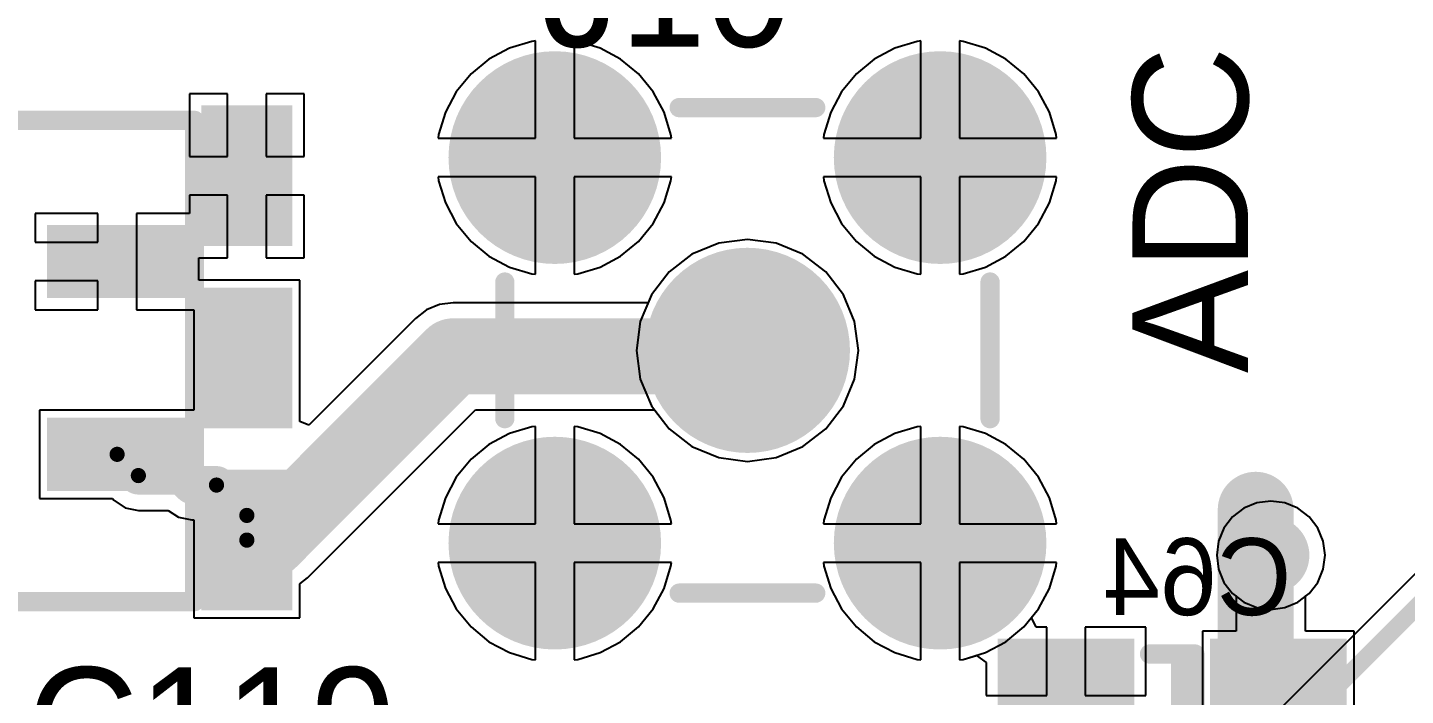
# Model space of a CAD drawing. Header units: millimetres. Extents: x 0 to 7.44, y -3.03 to 0.
# Drawn here: x 2.587 to 3.302, y -0.758 to -0.411 of the extents above; entities that cross this region are included whole.
import ezdxf

# ---------------------------------------------------------------- set-up
doc = ezdxf.new("R2010")
doc.units = ezdxf.units.MM
doc.header["$MEASUREMENT"] = 0
for name, color, linetype in [('BottomLayer', 5, 'Continuous'), ('BottomOverlay', 54, 'Continuous'), ('BottomPaste', 16, 'Continuous'), ('BottomSolder', 6, 'Continuous'), ('MidLayer1', 16, 'Continuous'), ('MidLayer2', 76, 'Continuous'), ('MultiLayer', 9, 'Continuous'), ('PadHoleLayer', 156, 'Continuous'), ('TopLayer', 1, 'Continuous'), ('TopOverlay', 2, 'Continuous'), ('TopPaste', 8, 'Continuous'), ('TopSolder', 216, 'Continuous'), ('ViaHoleLayer', 16, 'Continuous')]:
    doc.layers.add(name, color=color, linetype=linetype)

# ---------------------------------------------------------------- blocks, each defined once
blk = doc.blocks.new('31_5431_8')
at = {"layer": 'BottomLayer'}
for points, const_width in [([(-0.12559, 0.1, 1), (-0.07441, 0.1, 1)], 0.05118), ([(0.07441, 0.1, 1), (0.12559, 0.1, 1)], 0.05118), ([(-0.02461, 0, 1), (0.02461, 0, 1)], 0.04921), ([(-0.12559, -0.1, 1), (-0.07441, -0.1, 1)], 0.05118), ([(0.07441, -0.1, 1), (0.12559, -0.1, 1)], 0.05118)]:
    blk.add_lwpolyline(points, format="xyb", close=True, dxfattribs=dict(at, const_width=const_width))
at = {"layer": 'BottomSolder'}
for points, const_width in [([(-0.12759, 0.1, 1), (-0.07241, 0.1, 1)], 0.05518), ([(0.07241, 0.1, 1), (0.12759, 0.1, 1)], 0.05518), ([(-0.02661, 0, 1), (0.02661, 0, 1)], 0.05321), ([(-0.12759, -0.1, 1), (-0.07241, -0.1, 1)], 0.05518), ([(0.07241, -0.1, 1), (0.12759, -0.1, 1)], 0.05518)]:
    blk.add_lwpolyline(points, format="xyb", close=True, dxfattribs=dict(at, const_width=const_width))
at = {"layer": 'MidLayer1'}
for points, const_width in [([(-0.12559, 0.1, 1), (-0.07441, 0.1, 1)], 0.05118), ([(0.07441, 0.1, 1), (0.12559, 0.1, 1)], 0.05118), ([(-0.02461, 0, 1), (0.02461, 0, 1)], 0.04921), ([(-0.12559, -0.1, 1), (-0.07441, -0.1, 1)], 0.05118), ([(0.07441, -0.1, 1), (0.12559, -0.1, 1)], 0.05118)]:
    blk.add_lwpolyline(points, format="xyb", close=True, dxfattribs=dict(at, const_width=const_width))
at = {"layer": 'MidLayer2'}
for points, const_width in [([(-0.12559, 0.1, 1), (-0.07441, 0.1, 1)], 0.05118), ([(0.07441, 0.1, 1), (0.12559, 0.1, 1)], 0.05118), ([(-0.02461, 0, 1), (0.02461, 0, 1)], 0.04921), ([(-0.12559, -0.1, 1), (-0.07441, -0.1, 1)], 0.05118), ([(0.07441, -0.1, 1), (0.12559, -0.1, 1)], 0.05118)]:
    blk.add_lwpolyline(points, format="xyb", close=True, dxfattribs=dict(at, const_width=const_width))
at = {"layer": 'MultiLayer'}
for points, const_width in [([(-0.12559, 0.1, 1), (-0.07441, 0.1, 1)], 0.05118), ([(0.07441, 0.1, 1), (0.12559, 0.1, 1)], 0.05118), ([(-0.02461, 0, 1), (0.02461, 0, 1)], 0.04921), ([(-0.12559, -0.1, 1), (-0.07441, -0.1, 1)], 0.05118), ([(0.07441, -0.1, 1), (0.12559, -0.1, 1)], 0.05118)]:
    blk.add_lwpolyline(points, format="xyb", close=True, dxfattribs=dict(at, const_width=const_width))
at = {"layer": 'PadHoleLayer', "const_width": 0.03346}
for points in [[(-0.11673, 0.1, 1), (-0.08327, 0.1, 1)], [(0.08327, 0.1, 1), (0.11673, 0.1, 1)], [(-0.01673, 0, 1), (0.01673, 0, 1)], [(-0.11673, -0.1, 1), (-0.08327, -0.1, 1)], [(0.08327, -0.1, 1), (0.11673, -0.1, 1)]]:
    blk.add_lwpolyline(points, format="xyb", close=True, dxfattribs=at)
at = {"layer": 'TopLayer'}
for points, const_width in [([(-0.12559, 0.1, 1), (-0.07441, 0.1, 1)], 0.05118), ([(0.07441, 0.1, 1), (0.12559, 0.1, 1)], 0.05118), ([(-0.02461, 0, 1), (0.02461, 0, 1)], 0.04921), ([(-0.12559, -0.1, 1), (-0.07441, -0.1, 1)], 0.05118), ([(0.07441, -0.1, 1), (0.12559, -0.1, 1)], 0.05118)]:
    blk.add_lwpolyline(points, format="xyb", close=True, dxfattribs=dict(at, const_width=const_width))
at = {"layer": 'TopOverlay', "const_width": 0.01}
for points in [[(0.03544, 0.12593), (-0.03544, 0.12593)], [(-0.12593, -0.03544), (-0.12593, 0.03544)], [(0.12593, -0.03544), (0.12593, 0.03544)], [(0.03544, -0.12593), (-0.03544, -0.12593)]]:
    blk.add_lwpolyline(points, dxfattribs=at)
at = {"layer": 'TopOverlay', "const_width": 0.005}
for points in [[(-0.03794, 0.12593, 1), (-0.03294, 0.12593, 1)], [(0.03294, 0.12593, 1), (0.03794, 0.12593, 1)], [(-0.12843, 0.03544, 1), (-0.12343, 0.03544, 1)], [(0.12343, 0.03544, 1), (0.12843, 0.03544, 1)], [(-0.12843, -0.03544, 1), (-0.12343, -0.03544, 1)], [(0.12343, -0.03544, 1), (0.12843, -0.03544, 1)], [(-0.03794, -0.12593, 1), (-0.03294, -0.12593, 1)], [(0.03294, -0.12593, 1), (0.03794, -0.12593, 1)]]:
    blk.add_lwpolyline(points, format="xyb", close=True, dxfattribs=at)
at = {"layer": 'TopSolder'}
for points, const_width in [([(-0.12759, 0.1, 1), (-0.07241, 0.1, 1)], 0.05518), ([(0.07241, 0.1, 1), (0.12759, 0.1, 1)], 0.05518), ([(-0.02661, 0, 1), (0.02661, 0, 1)], 0.05321), ([(-0.12759, -0.1, 1), (-0.07241, -0.1, 1)], 0.05518), ([(0.07241, -0.1, 1), (0.12759, -0.1, 1)], 0.05518)]:
    blk.add_lwpolyline(points, format="xyb", close=True, dxfattribs=dict(at, const_width=const_width))
blk = doc.blocks.new('TRANSF_ACORE2_13')
at = {"layer": 'TopLayer'}
for points in [[(-0.14961, 0.06201), (-0.11024, 0.06201), (-0.14961, 0.12697), (-0.11024, 0.12697)], [(0.11024, 0.06201), (0.14961, 0.06201), (0.11024, 0.12697), (0.14961, 0.12697)], [(-0.09508, 0.03504), (-0.03012, 0.03504), (-0.09508, 0.06496), (-0.03012, 0.06496)], [(0.03012, 0.03504), (0.09508, 0.03504), (0.03012, 0.06496), (0.09508, 0.06496)], [(-0.14961, -0.03248), (-0.11024, -0.03248), (-0.14961, 0.03248), (-0.11024, 0.03248)], [(0.11024, -0.03248), (0.14961, -0.03248), (0.11024, 0.03248), (0.14961, 0.03248)], [(-0.09508, -0.01496), (-0.03012, -0.01496), (-0.09508, 0.01496), (-0.03012, 0.01496)], [(-0.09508, -0.06496), (-0.03012, -0.06496), (-0.09508, -0.03504), (-0.03012, -0.03504)], [(0.03012, -0.06496), (0.09508, -0.06496), (0.03012, -0.03504), (0.09508, -0.03504)], [(-0.14961, -0.12697), (-0.11024, -0.12697), (-0.14961, -0.06201), (-0.11024, -0.06201)], [(0.11024, -0.12697), (0.14961, -0.12697), (0.11024, -0.06201), (0.14961, -0.06201)]]:
    blk.add_solid(points, dxfattribs=at)
at = {"layer": 'TopOverlay', "const_width": 0.01}
for points in [[(-0.10275, -0.12639), (-0.10275, 0.12324)], [(-0.10275, 0.12324), (0.10275, 0.12324)], [(0.10275, -0.12639), (0.10275, 0.12324)], [(-0.10275, -0.12639), (0.10275, -0.12639)]]:
    blk.add_lwpolyline(points, dxfattribs=at)
at = {"layer": 'TopOverlay', "const_width": 0.005}
for points in [[(-0.10525, 0.12324, 1), (-0.10025, 0.12324, 1)], [(-0.10525, 0.12324, 1), (-0.10025, 0.12324, 1)], [(0.10025, 0.12324, 1), (0.10525, 0.12324, 1)], [(0.10025, 0.12324, 1), (0.10525, 0.12324, 1)], [(-0.10525, -0.12639, 1), (-0.10025, -0.12639, 1)], [(-0.10525, -0.12639, 1), (-0.10025, -0.12639, 1)], [(0.10025, -0.12639, 1), (0.10525, -0.12639, 1)], [(0.10025, -0.12639, 1), (0.10525, -0.12639, 1)]]:
    blk.add_lwpolyline(points, format="xyb", close=True, dxfattribs=at)
at = {"layer": 'TopPaste'}
for points in [[(-0.14961, 0.06201), (-0.11024, 0.06201), (-0.14961, 0.12697), (-0.11024, 0.12697)], [(0.11024, 0.06201), (0.14961, 0.06201), (0.11024, 0.12697), (0.14961, 0.12697)], [(-0.09508, 0.03504), (-0.03012, 0.03504), (-0.09508, 0.06496), (-0.03012, 0.06496)], [(0.03012, 0.03504), (0.09508, 0.03504), (0.03012, 0.06496), (0.09508, 0.06496)], [(-0.14961, -0.03248), (-0.11024, -0.03248), (-0.14961, 0.03248), (-0.11024, 0.03248)], [(0.11024, -0.03248), (0.14961, -0.03248), (0.11024, 0.03248), (0.14961, 0.03248)], [(-0.09508, -0.01496), (-0.03012, -0.01496), (-0.09508, 0.01496), (-0.03012, 0.01496)], [(-0.09508, -0.06496), (-0.03012, -0.06496), (-0.09508, -0.03504), (-0.03012, -0.03504)], [(0.03012, -0.06496), (0.09508, -0.06496), (0.03012, -0.03504), (0.09508, -0.03504)], [(-0.14961, -0.12697), (-0.11024, -0.12697), (-0.14961, -0.06201), (-0.11024, -0.06201)], [(0.11024, -0.12697), (0.14961, -0.12697), (0.11024, -0.06201), (0.14961, -0.06201)]]:
    blk.add_solid(points, dxfattribs=at)
at = {"layer": 'TopSolder'}
for points in [[(-0.15361, 0.05801), (-0.10624, 0.05801), (-0.15361, 0.13097), (-0.10624, 0.13097)], [(0.10624, 0.05801), (0.15361, 0.05801), (0.10624, 0.13097), (0.15361, 0.13097)], [(-0.09908, 0.03104), (-0.02612, 0.03104), (-0.09908, 0.06896), (-0.02612, 0.06896)], [(0.02612, 0.03104), (0.09908, 0.03104), (0.02612, 0.06896), (0.09908, 0.06896)], [(-0.15361, -0.03648), (-0.10624, -0.03648), (-0.15361, 0.03648), (-0.10624, 0.03648)], [(0.10624, -0.03648), (0.15361, -0.03648), (0.10624, 0.03648), (0.15361, 0.03648)], [(-0.09908, -0.01896), (-0.02612, -0.01896), (-0.09908, 0.01896), (-0.02612, 0.01896)], [(-0.09908, -0.06896), (-0.02612, -0.06896), (-0.09908, -0.03104), (-0.02612, -0.03104)], [(0.02612, -0.06896), (0.09908, -0.06896), (0.02612, -0.03104), (0.09908, -0.03104)], [(-0.15361, -0.13097), (-0.10624, -0.13097), (-0.15361, -0.05801), (-0.10624, -0.05801)], [(0.10624, -0.13097), (0.15361, -0.13097), (0.10624, -0.05801), (0.15361, -0.05801)]]:
    blk.add_solid(points, dxfattribs=at)
blk = doc.blocks.new('C0805_B_108')
at = {"layer": 'BottomLayer'}
for points in [[(-0.08661, -0.03543), (-0.02362, -0.03543), (-0.08661, 0.03543), (-0.02362, 0.03543)], [(0.02362, -0.03543), (0.08661, -0.03543), (0.02362, 0.03543), (0.08661, 0.03543)]]:
    blk.add_solid(points, dxfattribs=at)
at = {"layer": 'BottomOverlay', "const_width": 0.01}
for points in [[(0.01178, 0.03146), (-0.01178, 0.03146)], [(-0.01178, 0.03146), (-0.01178, -0.03146)], [(-0.00433, 0.03146), (-0.00433, -0.03146)], [(0.01178, -0.03146), (-0.01178, -0.03146)]]:
    blk.add_lwpolyline(points, dxfattribs=at)
at = {"layer": 'BottomOverlay', "const_width": 0.005}
for points in [[(-0.01428, 0.03146, 1), (-0.00928, 0.03146, 1)], [(-0.01428, 0.03146, 1), (-0.00928, 0.03146, 1)], [(-0.00683, 0.03146, 1), (-0.00183, 0.03146, 1)], [(0.00928, 0.03146, 1), (0.01428, 0.03146, 1)], [(-0.01428, -0.03146, 1), (-0.00928, -0.03146, 1)], [(-0.01428, -0.03146, 1), (-0.00928, -0.03146, 1)], [(-0.00683, -0.03146, 1), (-0.00183, -0.03146, 1)], [(0.00928, -0.03146, 1), (0.01428, -0.03146, 1)]]:
    blk.add_lwpolyline(points, format="xyb", close=True, dxfattribs=at)
at = {"layer": 'BottomPaste'}
for points in [[(-0.08661, -0.03543), (-0.02362, -0.03543), (-0.08661, 0.03543), (-0.02362, 0.03543)], [(0.02362, -0.03543), (0.08661, -0.03543), (0.02362, 0.03543), (0.08661, 0.03543)]]:
    blk.add_solid(points, dxfattribs=at)
at = {"layer": 'BottomSolder'}
for points in [[(-0.09061, -0.03943), (-0.01962, -0.03943), (-0.09061, 0.03943), (-0.01962, 0.03943)], [(0.01962, -0.03943), (0.09061, -0.03943), (0.01962, 0.03943), (0.09061, 0.03943)]]:
    blk.add_solid(points, dxfattribs=at)

msp = doc.modelspace()

# ---------------------------------------------------------------- linework, layer by layer
at = {"layer": 'BottomLayer'}
for p, q in [((2.8371, -0.42194), (2.82648, -0.42762)), ((2.84864, -0.41844), (2.8371, -0.42194)), ((2.85063, -0.41825), (2.84864, -0.41844)), ((2.85063, -0.46874), (2.85063, -0.41825)), ((2.87262, -0.41844), (2.87063, -0.41825)), ((2.87063, -0.41825), (2.87063, -0.46874)), ((2.88416, -0.42194), (2.87262, -0.41844)), ((2.89478, -0.42762), (2.88416, -0.42194)), ((3.0371, -0.42194), (3.02648, -0.42762)), ((3.04864, -0.41844), (3.0371, -0.42194)), ((3.05063, -0.41825), (3.04864, -0.41844)), ((3.05063, -0.46874), (3.05063, -0.41825)), ((3.07262, -0.41844), (3.07063, -0.41825)), ((3.07063, -0.41825), (3.07063, -0.46874)), ((3.08416, -0.42194), (3.07262, -0.41844)), ((3.09478, -0.42762), (3.08416, -0.42194)), ((2.82648, -0.42762), (2.81716, -0.43527)), ((2.9041, -0.43527), (2.89478, -0.42762)), ((3.02648, -0.42762), (3.01716, -0.43527)), ((3.1041, -0.43527), (3.09478, -0.42762)), ((2.81716, -0.43527), (2.80951, -0.44459)), ((2.91175, -0.44459), (2.9041, -0.43527)), ((3.01716, -0.43527), (3.00951, -0.44459)), ((3.11175, -0.44459), (3.1041, -0.43527)), ((2.80951, -0.44459), (2.80383, -0.45521)), ((2.91743, -0.45521), (2.91175, -0.44459)), ((3.00951, -0.44459), (3.00383, -0.45521)), ((3.11743, -0.45521), (3.11175, -0.44459)), ((2.80383, -0.45521), (2.80033, -0.46675)), ((2.92093, -0.46675), (2.91743, -0.45521)), ((3.00383, -0.45521), (3.00033, -0.46675)), ((3.12093, -0.46675), (3.11743, -0.45521)), ((2.80033, -0.46675), (2.80014, -0.46874)), ((2.80014, -0.46874), (2.85063, -0.46874)), ((2.87063, -0.46874), (2.92112, -0.46874)), ((2.92112, -0.46874), (2.92093, -0.46675)), ((3.00033, -0.46675), (3.00014, -0.46874)), ((3.00014, -0.46874), (3.05063, -0.46874)), ((3.07063, -0.46874), (3.12112, -0.46874)), ((3.12112, -0.46874), (3.12093, -0.46675)), ((2.85063, -0.48874), (2.80014, -0.48874)), ((2.80014, -0.48874), (2.80033, -0.49073)), ((2.80033, -0.49073), (2.80383, -0.50227)), ((2.85063, -0.53923), (2.85063, -0.48874)), ((2.92112, -0.48874), (2.87063, -0.48874)), ((2.87063, -0.48874), (2.87063, -0.53923)), ((2.91743, -0.50227), (2.92093, -0.49073)), ((2.92093, -0.49073), (2.92112, -0.48874)), ((3.05063, -0.48874), (3.00014, -0.48874)), ((3.00014, -0.48874), (3.00033, -0.49073)), ((3.00033, -0.49073), (3.00383, -0.50227)), ((3.05063, -0.53923), (3.05063, -0.48874)), ((3.12112, -0.48874), (3.07063, -0.48874)), ((3.07063, -0.48874), (3.07063, -0.53923)), ((3.11743, -0.50227), (3.12093, -0.49073)), ((3.12093, -0.49073), (3.12112, -0.48874)), ((2.80383, -0.50227), (2.80951, -0.51289)), ((2.91175, -0.51289), (2.91743, -0.50227)), ((3.00383, -0.50227), (3.00951, -0.51289)), ((3.11175, -0.51289), (3.11743, -0.50227)), ((2.80951, -0.51289), (2.81716, -0.52221)), ((2.9041, -0.52221), (2.91175, -0.51289)), ((3.00951, -0.51289), (3.01716, -0.52221)), ((3.1041, -0.52221), (3.11175, -0.51289)), ((2.96063, -0.52116), (2.94573, -0.52312)), ((2.97553, -0.52312), (2.96063, -0.52116)), ((2.81716, -0.52221), (2.82648, -0.52986)), ((2.89478, -0.52986), (2.9041, -0.52221)), ((2.93184, -0.52888), (2.91992, -0.53803)), ((2.94573, -0.52312), (2.93184, -0.52888)), ((2.98942, -0.52888), (2.97553, -0.52312)), ((3.00134, -0.53803), (2.98942, -0.52888)), ((3.01716, -0.52221), (3.02648, -0.52986)), ((3.09478, -0.52986), (3.1041, -0.52221)), ((2.82648, -0.52986), (2.8371, -0.53554)), ((2.8371, -0.53554), (2.84864, -0.53904)), ((2.87262, -0.53904), (2.88416, -0.53554)), ((2.88416, -0.53554), (2.89478, -0.52986)), ((3.02648, -0.52986), (3.0371, -0.53554)), ((3.0371, -0.53554), (3.04864, -0.53904)), ((3.07262, -0.53904), (3.08416, -0.53554)), ((3.08416, -0.53554), (3.09478, -0.52986)), ((2.84864, -0.53904), (2.85063, -0.53923)), ((2.87063, -0.53923), (2.87262, -0.53904)), ((2.91992, -0.53803), (2.91076, -0.54995)), ((3.01049, -0.54995), (3.00134, -0.53803)), ((3.04864, -0.53904), (3.05063, -0.53923)), ((3.07063, -0.53923), (3.07262, -0.53904)), ((2.91076, -0.54995), (2.90501, -0.56384)), ((3.01625, -0.56384), (3.01049, -0.54995)), ((2.90501, -0.56384), (2.90305, -0.57874)), ((3.01821, -0.57874), (3.01625, -0.56384)), ((2.90305, -0.57874), (2.90501, -0.59364)), ((3.01625, -0.59364), (3.01821, -0.57874)), ((2.90501, -0.59364), (2.91076, -0.60753)), ((3.01049, -0.60753), (3.01625, -0.59364)), ((2.91076, -0.60753), (2.91992, -0.61945)), ((3.00134, -0.61945), (3.01049, -0.60753)), ((2.8371, -0.62194), (2.82648, -0.62762)), ((2.84864, -0.61844), (2.8371, -0.62194)), ((2.85063, -0.61825), (2.84864, -0.61844)), ((2.85063, -0.66874), (2.85063, -0.61825)), ((2.87262, -0.61844), (2.87063, -0.61825)), ((2.87063, -0.61825), (2.87063, -0.66874)), ((2.88416, -0.62194), (2.87262, -0.61844)), ((2.89478, -0.62762), (2.88416, -0.62194)), ((2.91992, -0.61945), (2.93184, -0.62861)), ((2.98942, -0.62861), (3.00134, -0.61945)), ((3.0371, -0.62194), (3.02648, -0.62762)), ((3.04864, -0.61844), (3.0371, -0.62194)), ((3.05063, -0.61825), (3.04864, -0.61844)), ((3.05063, -0.66874), (3.05063, -0.61825)), ((3.07262, -0.61844), (3.07063, -0.61825)), ((3.07063, -0.61825), (3.07063, -0.66874)), ((3.08416, -0.62194), (3.07262, -0.61844)), ((3.09478, -0.62762), (3.08416, -0.62194)), ((2.82648, -0.62762), (2.81716, -0.63527)), ((2.9041, -0.63527), (2.89478, -0.62762)), ((2.93184, -0.62861), (2.94573, -0.63436)), ((2.97553, -0.63436), (2.98942, -0.62861)), ((3.02648, -0.62762), (3.01716, -0.63527)), ((3.1041, -0.63527), (3.09478, -0.62762)), ((2.81716, -0.63527), (2.80951, -0.64459)), ((2.91175, -0.64459), (2.9041, -0.63527)), ((2.94573, -0.63436), (2.96063, -0.63632)), ((2.96063, -0.63632), (2.97553, -0.63436)), ((3.01716, -0.63527), (3.00951, -0.64459)), ((3.11175, -0.64459), (3.1041, -0.63527)), ((2.80951, -0.64459), (2.80383, -0.65521)), ((2.91743, -0.65521), (2.91175, -0.64459)), ((3.00951, -0.64459), (3.00383, -0.65521)), ((3.11743, -0.65521), (3.11175, -0.64459)), ((2.80383, -0.65521), (2.80033, -0.66675)), ((2.92093, -0.66675), (2.91743, -0.65521)), ((3.00383, -0.65521), (3.00033, -0.66675)), ((3.12093, -0.66675), (3.11743, -0.65521)), ((3.22501, -0.65788), (3.21823, -0.66069)), ((3.23228, -0.65692), (3.22501, -0.65788)), ((3.23956, -0.65788), (3.23228, -0.65692)), ((3.24634, -0.66069), (3.23956, -0.65788)), ((3.21823, -0.66069), (3.2124, -0.66516)), ((3.25216, -0.66516), (3.24634, -0.66069)), ((2.80033, -0.66675), (2.80014, -0.66874)), ((2.80014, -0.66874), (2.85063, -0.66874)), ((2.87063, -0.66874), (2.92112, -0.66874)), ((2.92112, -0.66874), (2.92093, -0.66675)), ((3.00033, -0.66675), (3.00014, -0.66874)), ((3.00014, -0.66874), (3.05063, -0.66874)), ((3.07063, -0.66874), (3.12112, -0.66874)), ((3.12112, -0.66874), (3.12093, -0.66675)), ((3.20794, -0.67098), (3.20513, -0.67776)), ((3.2124, -0.66516), (3.20794, -0.67098)), ((3.25663, -0.67098), (3.25216, -0.66516)), ((3.25944, -0.67776), (3.25663, -0.67098)), ((3.20513, -0.67776), (3.20417, -0.68504)), ((3.2604, -0.68504), (3.25944, -0.67776)), ((3.20417, -0.68504), (3.20513, -0.69232)), ((3.25944, -0.69232), (3.2604, -0.68504)), ((2.85063, -0.68874), (2.80014, -0.68874)), ((2.80014, -0.68874), (2.80033, -0.69073)), ((2.80033, -0.69073), (2.80383, -0.70227)), ((2.85063, -0.73923), (2.85063, -0.68874)), ((2.92112, -0.68874), (2.87063, -0.68874)), ((2.87063, -0.68874), (2.87063, -0.73923)), ((2.91743, -0.70227), (2.92093, -0.69073)), ((2.92093, -0.69073), (2.92112, -0.68874)), ((3.05063, -0.68874), (3.00014, -0.68874)), ((3.00014, -0.68874), (3.00033, -0.69073)), ((3.00033, -0.69073), (3.00383, -0.70227)), ((3.05063, -0.73923), (3.05063, -0.68874)), ((3.12112, -0.68874), (3.07063, -0.68874)), ((3.07063, -0.68874), (3.07063, -0.73923)), ((3.11743, -0.70227), (3.12093, -0.69073)), ((3.12093, -0.69073), (3.12112, -0.68874)), ((3.20513, -0.69232), (3.20794, -0.6991)), ((3.25663, -0.6991), (3.25944, -0.69232)), ((3.20794, -0.6991), (3.2124, -0.70492)), ((3.25216, -0.70492), (3.25663, -0.6991)), ((2.80383, -0.70227), (2.80951, -0.71289)), ((2.91175, -0.71289), (2.91743, -0.70227)), ((3.00383, -0.70227), (3.00951, -0.71289)), ((3.11175, -0.71289), (3.11743, -0.70227)), ((3.2124, -0.70492), (3.21422, -0.70631)), ((3.21422, -0.70631), (3.21422, -0.72441)), ((3.25035, -0.70631), (3.25216, -0.70492)), ((3.25035, -0.72441), (3.25035, -0.70631)), ((2.80951, -0.71289), (2.81716, -0.72221)), ((2.9041, -0.72221), (2.91175, -0.71289)), ((3.00951, -0.71289), (3.01716, -0.72221)), ((3.10814, -0.71728), (3.11175, -0.71289)), ((2.81716, -0.72221), (2.82648, -0.72986)), ((2.89478, -0.72986), (2.9041, -0.72221)), ((3.01716, -0.72221), (3.02648, -0.72986)), ((3.11051, -0.72228), (3.10814, -0.71728)), ((3.11598, -0.72228), (3.11051, -0.72228)), ((3.11598, -0.75772), (3.11598, -0.72228)), ((3.16748, -0.72228), (3.13598, -0.72228)), ((3.13598, -0.72228), (3.13598, -0.75772)), ((3.16748, -0.75772), (3.16748, -0.72228)), ((3.21422, -0.72441), (3.19685, -0.72441)), ((3.19685, -0.72441), (3.19685, -0.81102)), ((3.27559, -0.72441), (3.25035, -0.72441)), ((3.27559, -0.81102), (3.27559, -0.72441)), ((2.82648, -0.72986), (2.8371, -0.73554)), ((2.8371, -0.73554), (2.84864, -0.73904)), ((2.87262, -0.73904), (2.88416, -0.73554)), ((2.88416, -0.73554), (2.89478, -0.72986)), ((3.02648, -0.72986), (3.0371, -0.73554)), ((3.0371, -0.73554), (3.04864, -0.73904)), ((2.84864, -0.73904), (2.85063, -0.73923)), ((2.87063, -0.73923), (2.87262, -0.73904)), ((3.04864, -0.73904), (3.05063, -0.73923)), ((3.07063, -0.73923), (3.07262, -0.73904)), ((3.07262, -0.73904), (3.07949, -0.73695)), ((3.07949, -0.73695), (3.08449, -0.74066)), ((3.08449, -0.74066), (3.08449, -0.75772)), ((3.08449, -0.75772), (3.11598, -0.75772)), ((3.13598, -0.75772), (3.16748, -0.75772))]:
    msp.add_line(p, q, dxfattribs=at)
for points, const_width in [([(3.22228, -0.68504, 1), (3.24228, -0.68504, 1)], 0.02), ([(3.22736, -0.68504, 1), (3.2372, -0.68504, 1)], 0.00984), ([(3.22151, -0.74601, 1), (3.23135, -0.74601, 1)], 0.00984)]:
    msp.add_lwpolyline(points, format="xyb", close=True, dxfattribs=dict(at, const_width=const_width))
at = {"layer": 'BottomLayer', "const_width": 0.01969}
for points in [[(3.23228, -0.76761), (3.23228, -0.68504)], [(3.22643, -0.88585), (3.22643, -0.74601)]]:
    msp.add_lwpolyline(points, dxfattribs=at)
at = {"layer": 'MidLayer1', "const_width": 0.02}
msp.add_lwpolyline([(3.22228, -0.68504, 1), (3.24228, -0.68504, 1)], format="xyb", close=True, dxfattribs=at)
at = {"layer": 'MidLayer2', "const_width": 0.03937}
msp.add_lwpolyline([(3.22441, -1.92126), (3.22441, -0.66142)], dxfattribs=at)
at = {"layer": 'MidLayer2'}
for points, const_width in [([(3.21457, -0.66142, 1), (3.23425, -0.66142, 1)], 0.01969), ([(3.22228, -0.68504, 1), (3.24228, -0.68504, 1)], 0.02)]:
    msp.add_lwpolyline(points, format="xyb", close=True, dxfattribs=dict(at, const_width=const_width))
at = {"layer": 'MultiLayer', "const_width": 0.02}
msp.add_lwpolyline([(3.22228, -0.68504, 1), (3.24228, -0.68504, 1)], format="xyb", close=True, dxfattribs=at)
at = {"layer": 'TopLayer'}
for p, q in [((2.8371, -0.42194), (2.82648, -0.42762)), ((2.84864, -0.41844), (2.8371, -0.42194)), ((2.85063, -0.41825), (2.84864, -0.41844)), ((2.85063, -0.46874), (2.85063, -0.41825)), ((2.87262, -0.41844), (2.87063, -0.41825)), ((2.87063, -0.41825), (2.87063, -0.46874)), ((2.88416, -0.42194), (2.87262, -0.41844)), ((2.89478, -0.42762), (2.88416, -0.42194)), ((3.0371, -0.42194), (3.02648, -0.42762)), ((3.04864, -0.41844), (3.0371, -0.42194)), ((3.05063, -0.41825), (3.04864, -0.41844)), ((3.05063, -0.46874), (3.05063, -0.41825)), ((3.07262, -0.41844), (3.07063, -0.41825)), ((3.07063, -0.41825), (3.07063, -0.46874)), ((3.08416, -0.42194), (3.07262, -0.41844)), ((3.09478, -0.42762), (3.08416, -0.42194)), ((2.82648, -0.42762), (2.81716, -0.43527)), ((2.9041, -0.43527), (2.89478, -0.42762)), ((3.02648, -0.42762), (3.01716, -0.43527)), ((3.1041, -0.43527), (3.09478, -0.42762)), ((2.81716, -0.43527), (2.80951, -0.44459)), ((2.91175, -0.44459), (2.9041, -0.43527)), ((3.01716, -0.43527), (3.00951, -0.44459)), ((3.11175, -0.44459), (3.1041, -0.43527)), ((2.69079, -0.44571), (2.6711, -0.44571)), ((2.6711, -0.44571), (2.6711, -0.47819)), ((2.69079, -0.47819), (2.69079, -0.44571)), ((2.73047, -0.44571), (2.71079, -0.44571)), ((2.71079, -0.44571), (2.71079, -0.47819)), ((2.73047, -0.47819), (2.73047, -0.44571)), ((2.80951, -0.44459), (2.80383, -0.45521)), ((2.91743, -0.45521), (2.91175, -0.44459)), ((3.00951, -0.44459), (3.00383, -0.45521)), ((3.11743, -0.45521), (3.11175, -0.44459)), ((2.80383, -0.45521), (2.80033, -0.46675)), ((2.92093, -0.46675), (2.91743, -0.45521)), ((3.00383, -0.45521), (3.00033, -0.46675)), ((3.12093, -0.46675), (3.11743, -0.45521)), ((2.80033, -0.46675), (2.80014, -0.46874)), ((2.80014, -0.46874), (2.85063, -0.46874)), ((2.87063, -0.46874), (2.92112, -0.46874)), ((2.92112, -0.46874), (2.92093, -0.46675)), ((3.00033, -0.46675), (3.00014, -0.46874)), ((3.00014, -0.46874), (3.05063, -0.46874)), ((3.07063, -0.46874), (3.12112, -0.46874)), ((3.12112, -0.46874), (3.12093, -0.46675)), ((2.6711, -0.47819), (2.69079, -0.47819)), ((2.71079, -0.47819), (2.73047, -0.47819)), ((2.85063, -0.48874), (2.80014, -0.48874)), ((2.80014, -0.48874), (2.80033, -0.49073)), ((2.80033, -0.49073), (2.80383, -0.50227)), ((2.85063, -0.53923), (2.85063, -0.48874)), ((2.92112, -0.48874), (2.87063, -0.48874)), ((2.87063, -0.48874), (2.87063, -0.53923)), ((2.91743, -0.50227), (2.92093, -0.49073)), ((2.92093, -0.49073), (2.92112, -0.48874)), ((3.05063, -0.48874), (3.00014, -0.48874)), ((3.00014, -0.48874), (3.00033, -0.49073)), ((3.00033, -0.49073), (3.00383, -0.50227)), ((3.05063, -0.53923), (3.05063, -0.48874)), ((3.12112, -0.48874), (3.07063, -0.48874)), ((3.07063, -0.48874), (3.07063, -0.53923)), ((3.11743, -0.50227), (3.12093, -0.49073)), ((3.12093, -0.49073), (3.12112, -0.48874)), ((2.69079, -0.49819), (2.6711, -0.49819)), ((2.6711, -0.49819), (2.6711, -0.50772)), ((2.69079, -0.53067), (2.69079, -0.49819)), ((2.73047, -0.49819), (2.71079, -0.49819)), ((2.71079, -0.49819), (2.71079, -0.53067)), ((2.73047, -0.53067), (2.73047, -0.49819)), ((2.62346, -0.50772), (2.59098, -0.50772)), ((2.59098, -0.50772), (2.59098, -0.52268)), ((2.62346, -0.52268), (2.62346, -0.50772)), ((2.6711, -0.50772), (2.64346, -0.50772)), ((2.64346, -0.50772), (2.64346, -0.53268)), ((2.80383, -0.50227), (2.80951, -0.51289)), ((2.91175, -0.51289), (2.91743, -0.50227)), ((3.00383, -0.50227), (3.00951, -0.51289)), ((3.11175, -0.51289), (3.11743, -0.50227)), ((2.80951, -0.51289), (2.81716, -0.52221)), ((2.9041, -0.52221), (2.91175, -0.51289)), ((3.00951, -0.51289), (3.01716, -0.52221)), ((3.1041, -0.52221), (3.11175, -0.51289)), ((2.96063, -0.52116), (2.94573, -0.52312)), ((2.97553, -0.52312), (2.96063, -0.52116)), ((2.59098, -0.52268), (2.62346, -0.52268)), ((2.81716, -0.52221), (2.82648, -0.52986)), ((2.89478, -0.52986), (2.9041, -0.52221)), ((2.93184, -0.52888), (2.91992, -0.53803)), ((2.94573, -0.52312), (2.93184, -0.52888)), ((2.98942, -0.52888), (2.97553, -0.52312)), ((3.00134, -0.53803), (2.98942, -0.52888)), ((3.01716, -0.52221), (3.02648, -0.52986)), ((3.09478, -0.52986), (3.1041, -0.52221)), ((2.64346, -0.53268), (2.64346, -0.55764)), ((2.67594, -0.54232), (2.67594, -0.53067)), ((2.67594, -0.53067), (2.69079, -0.53067)), ((2.71079, -0.53067), (2.73047, -0.53067)), ((2.82648, -0.52986), (2.8371, -0.53554)), ((2.8371, -0.53554), (2.84864, -0.53904)), ((2.87262, -0.53904), (2.88416, -0.53554)), ((2.88416, -0.53554), (2.89478, -0.52986)), ((3.02648, -0.52986), (3.0371, -0.53554)), ((3.0371, -0.53554), (3.04864, -0.53904)), ((3.07262, -0.53904), (3.08416, -0.53554)), ((3.08416, -0.53554), (3.09478, -0.52986)), ((2.62346, -0.54268), (2.59098, -0.54268)), ((2.59098, -0.54268), (2.59098, -0.55764)), ((2.62346, -0.55764), (2.62346, -0.54268)), ((2.72835, -0.54232), (2.67594, -0.54232)), ((2.72835, -0.61557), (2.72835, -0.54232)), ((2.84864, -0.53904), (2.85063, -0.53923)), ((2.87063, -0.53923), (2.87262, -0.53904)), ((2.91992, -0.53803), (2.91076, -0.54995)), ((3.01049, -0.54995), (3.00134, -0.53803)), ((3.04864, -0.53904), (3.05063, -0.53923)), ((3.07063, -0.53923), (3.07262, -0.53904)), ((2.91076, -0.54995), (2.90908, -0.55402)), ((3.01625, -0.56384), (3.01049, -0.54995)), ((2.59098, -0.55764), (2.62346, -0.55764)), ((2.64346, -0.55764), (2.67323, -0.55764)), ((2.67323, -0.55764), (2.67323, -0.60984)), ((2.79405, -0.55774), (2.78829, -0.56216)), ((2.80076, -0.55496), (2.79405, -0.55774)), ((2.80795, -0.55402), (2.80076, -0.55496)), ((2.90908, -0.55402), (2.80795, -0.55402)), ((2.78829, -0.56216), (2.73297, -0.61749)), ((3.01821, -0.57874), (3.01625, -0.56384)), ((3.01625, -0.59364), (3.01821, -0.57874)), ((3.01049, -0.60753), (3.01625, -0.59364)), ((3.00134, -0.61945), (3.01049, -0.60753)), ((2.67323, -0.60984), (2.59311, -0.60984)), ((2.59311, -0.60984), (2.59311, -0.65551)), ((2.73225, -0.69682), (2.81946, -0.60961)), ((2.81946, -0.60961), (2.91236, -0.60961)), ((2.91236, -0.60961), (2.91992, -0.61945)), ((2.73297, -0.61749), (2.72835, -0.61557)), ((2.8371, -0.62194), (2.82648, -0.62762)), ((2.84864, -0.61844), (2.8371, -0.62194)), ((2.85063, -0.61825), (2.84864, -0.61844)), ((2.85063, -0.66874), (2.85063, -0.61825)), ((2.87262, -0.61844), (2.87063, -0.61825)), ((2.87063, -0.61825), (2.87063, -0.66874)), ((2.88416, -0.62194), (2.87262, -0.61844)), ((2.89478, -0.62762), (2.88416, -0.62194)), ((2.91992, -0.61945), (2.93184, -0.62861)), ((2.98942, -0.62861), (3.00134, -0.61945)), ((3.0371, -0.62194), (3.02648, -0.62762)), ((3.04864, -0.61844), (3.0371, -0.62194)), ((3.05063, -0.61825), (3.04864, -0.61844)), ((3.05063, -0.66874), (3.05063, -0.61825)), ((3.07262, -0.61844), (3.07063, -0.61825)), ((3.07063, -0.61825), (3.07063, -0.66874)), ((3.08416, -0.62194), (3.07262, -0.61844)), ((3.09478, -0.62762), (3.08416, -0.62194)), ((2.82648, -0.62762), (2.81716, -0.63527)), ((3.37295, -0.62885), (2.84122, -1.16058)), ((2.9041, -0.63527), (2.89478, -0.62762)), ((2.93184, -0.62861), (2.94573, -0.63436)), ((2.97553, -0.63436), (2.98942, -0.62861)), ((3.02648, -0.62762), (3.01716, -0.63527)), ((3.1041, -0.63527), (3.09478, -0.62762)), ((2.81716, -0.63527), (2.80951, -0.64459)), ((2.91175, -0.64459), (2.9041, -0.63527)), ((2.94573, -0.63436), (2.96063, -0.63632)), ((2.96063, -0.63632), (2.97553, -0.63436)), ((3.01716, -0.63527), (3.00951, -0.64459)), ((3.11175, -0.64459), (3.1041, -0.63527)), ((2.80951, -0.64459), (2.80383, -0.65521)), ((2.91743, -0.65521), (2.91175, -0.64459)), ((3.00951, -0.64459), (3.00383, -0.65521)), ((3.11743, -0.65521), (3.11175, -0.64459)), ((2.59311, -0.65551), (2.63107, -0.65551)), ((2.63107, -0.65551), (2.63172, -0.65647)), ((2.63172, -0.65647), (2.63758, -0.66039)), ((2.80383, -0.65521), (2.80033, -0.66675)), ((2.92093, -0.66675), (2.91743, -0.65521)), ((3.00383, -0.65521), (3.00033, -0.66675)), ((3.12093, -0.66675), (3.11743, -0.65521)), ((3.22501, -0.65788), (3.21823, -0.66069)), ((3.23228, -0.65692), (3.22501, -0.65788)), ((3.23956, -0.65788), (3.23228, -0.65692)), ((3.24634, -0.66069), (3.23956, -0.65788)), ((2.63758, -0.66039), (2.64449, -0.66176)), ((2.64449, -0.66176), (2.66002, -0.66176)), ((2.66002, -0.66176), (2.66533, -0.66531)), ((3.21823, -0.66069), (3.2124, -0.66516)), ((3.25216, -0.66516), (3.24634, -0.66069)), ((2.66533, -0.66531), (2.67224, -0.66669)), ((2.67224, -0.66669), (2.67323, -0.66669)), ((2.67323, -0.66669), (2.67323, -0.71752)), ((2.80033, -0.66675), (2.80014, -0.66874)), ((2.80014, -0.66874), (2.85063, -0.66874)), ((2.87063, -0.66874), (2.92112, -0.66874)), ((2.92112, -0.66874), (2.92093, -0.66675)), ((3.00033, -0.66675), (3.00014, -0.66874)), ((3.00014, -0.66874), (3.05063, -0.66874)), ((3.07063, -0.66874), (3.12112, -0.66874)), ((3.12112, -0.66874), (3.12093, -0.66675)), ((3.20794, -0.67098), (3.20513, -0.67776)), ((3.2124, -0.66516), (3.20794, -0.67098)), ((3.25663, -0.67098), (3.25216, -0.66516)), ((3.25944, -0.67776), (3.25663, -0.67098)), ((3.20513, -0.67776), (3.20417, -0.68504)), ((3.2604, -0.68504), (3.25944, -0.67776)), ((3.20417, -0.68504), (3.20513, -0.69232)), ((3.25944, -0.69232), (3.2604, -0.68504)), ((2.85063, -0.68874), (2.80014, -0.68874)), ((2.80014, -0.68874), (2.80033, -0.69073)), ((2.80033, -0.69073), (2.80383, -0.70227)), ((2.85063, -0.73923), (2.85063, -0.68874)), ((2.92112, -0.68874), (2.87063, -0.68874)), ((2.87063, -0.68874), (2.87063, -0.73923)), ((2.91743, -0.70227), (2.92093, -0.69073)), ((2.92093, -0.69073), (2.92112, -0.68874)), ((3.05063, -0.68874), (3.00014, -0.68874)), ((3.00014, -0.68874), (3.00033, -0.69073)), ((3.00033, -0.69073), (3.00383, -0.70227)), ((3.05063, -0.73923), (3.05063, -0.68874)), ((3.12112, -0.68874), (3.07063, -0.68874)), ((3.07063, -0.68874), (3.07063, -0.73923)), ((3.11743, -0.70227), (3.12093, -0.69073)), ((3.12093, -0.69073), (3.12112, -0.68874)), ((3.20513, -0.69232), (3.20794, -0.6991)), ((3.25663, -0.6991), (3.25944, -0.69232)), ((2.72835, -0.69982), (2.73225, -0.69682)), ((2.72835, -0.71752), (2.72835, -0.69982)), ((3.20794, -0.6991), (3.2124, -0.70492)), ((3.25216, -0.70492), (3.25663, -0.6991)), ((2.80383, -0.70227), (2.80951, -0.71289)), ((2.91175, -0.71289), (2.91743, -0.70227)), ((3.00383, -0.70227), (3.00951, -0.71289)), ((3.11175, -0.71289), (3.11743, -0.70227)), ((3.2124, -0.70492), (3.21823, -0.70939)), ((3.24634, -0.70939), (3.25216, -0.70492)), ((2.80951, -0.71289), (2.81716, -0.72221)), ((2.9041, -0.72221), (2.91175, -0.71289)), ((3.00951, -0.71289), (3.01716, -0.72221)), ((3.1041, -0.72221), (3.11175, -0.71289)), ((3.21823, -0.70939), (3.22501, -0.7122)), ((3.22501, -0.7122), (3.23228, -0.71315)), ((3.23228, -0.71315), (3.23956, -0.7122)), ((3.23956, -0.7122), (3.24634, -0.70939)), ((2.67323, -0.71752), (2.72835, -0.71752)), ((2.81716, -0.72221), (2.82648, -0.72986)), ((2.89478, -0.72986), (2.9041, -0.72221)), ((3.01716, -0.72221), (3.02648, -0.72986)), ((3.09478, -0.72986), (3.1041, -0.72221)), ((2.82648, -0.72986), (2.8371, -0.73554)), ((2.8371, -0.73554), (2.84864, -0.73904)), ((2.87262, -0.73904), (2.88416, -0.73554)), ((2.88416, -0.73554), (2.89478, -0.72986)), ((3.02648, -0.72986), (3.0371, -0.73554)), ((3.0371, -0.73554), (3.04864, -0.73904)), ((3.07262, -0.73904), (3.08416, -0.73554)), ((3.08416, -0.73554), (3.09478, -0.72986)), ((2.84864, -0.73904), (2.85063, -0.73923)), ((2.87063, -0.73923), (2.87262, -0.73904)), ((3.04864, -0.73904), (3.05063, -0.73923)), ((3.07063, -0.73923), (3.07262, -0.73904))]:
    msp.add_line(p, q, dxfattribs=at)
for points, const_width in [([(2.7126, -0.67717), (2.80795, -0.58181)], 0.03937), ([(2.80795, -0.58181), (2.95756, -0.58181)], 0.03937), ([(2.95756, -0.58181), (2.96063, -0.57874)], 0.01969), ([(2.63346, -0.63268), (2.64449, -0.6437)], 0.00787), ([(2.64449, -0.6437), (2.66732, -0.6437)], 0.01969), ([(2.66732, -0.6437), (2.67224, -0.64862)], 0.01969), ([(2.84646, -1.17323), (3.38189, -0.6378)], 0.00906), ([(2.67224, -0.64862), (2.68504, -0.64862)], 0.01969), ([(2.68504, -0.64862), (2.70079, -0.66437)], 0.00787), ([(2.70079, -0.67717), (2.70079, -0.66437)], 0.00787), ([(2.70079, -0.67717), (2.7126, -0.67717)], 0.01969)]:
    msp.add_lwpolyline(points, dxfattribs=dict(at, const_width=const_width))
for points, const_width in [([(2.79811, -0.58181, 1), (2.81779, -0.58181, 1)], 0.01969), ([(2.79811, -0.58181, 1), (2.81779, -0.58181, 1)], 0.01969), ([(2.94771, -0.58181, 1), (2.9674, -0.58181, 1)], 0.01969), ([(2.95264, -0.58181, 1), (2.96248, -0.58181, 1)], 0.00984), ([(2.95571, -0.57874, 1), (2.96555, -0.57874, 1)], 0.00984), ([(2.6315, -0.63268, 1), (2.63543, -0.63268, 1)], 0.00394), ([(2.63957, -0.6437, 1), (2.64941, -0.6437, 1)], 0.00984), ([(2.6624, -0.6437, 1), (2.67224, -0.6437, 1)], 0.00984), ([(2.6624, -0.6437, 1), (2.67224, -0.6437, 1)], 0.00984), ([(2.64252, -0.6437, 1), (2.64646, -0.6437, 1)], 0.00394), ([(2.66732, -0.64862, 1), (2.67717, -0.64862, 1)], 0.00984), ([(2.66732, -0.64862, 1), (2.67717, -0.64862, 1)], 0.00984), ([(2.68012, -0.64862, 1), (2.68996, -0.64862, 1)], 0.00984), ([(2.68307, -0.64862, 1), (2.68701, -0.64862, 1)], 0.00394), ([(2.70276, -0.67717, 1), (2.72244, -0.67717, 1)], 0.01969), ([(2.69882, -0.66437, 1), (2.70276, -0.66437, 1)], 0.00394), ([(2.69882, -0.66437, 1), (2.70276, -0.66437, 1)], 0.00394), ([(3.22228, -0.68504, 1), (3.24228, -0.68504, 1)], 0.02), ([(2.69587, -0.67717, 1), (2.70571, -0.67717, 1)], 0.00984), ([(2.70768, -0.67717, 1), (2.71752, -0.67717, 1)], 0.00984), ([(2.69882, -0.67717, 1), (2.70276, -0.67717, 1)], 0.00394)]:
    msp.add_lwpolyline(points, format="xyb", close=True, dxfattribs=dict(at, const_width=const_width))
at = {"layer": 'ViaHoleLayer', "const_width": 0.00957}
msp.add_lwpolyline([(3.2275, -0.68504, 1), (3.23707, -0.68504, 1)], format="xyb", close=True, dxfattribs=at)

# ---------------------------------------------------------------- block references
for name, p, rotation in [('31_5431_8', (2.96063, -0.57874), 270), ('TRANSF_ACORE2_13', (2.57087, -0.58268), 360), ('C0805_B_108', (3.1811, -0.76772), 180)]:
    msp.add_blockref(name, p, dxfattribs=dict(rotation=rotation))

# ---------------------------------------------------------------- texts
at = {"layer": 'BottomOverlay', "text_generation_flag": 2}
msp.add_text('C64', height=0.039894, dxfattribs=at).set_placement((3.24302, -0.71608))
at = {"layer": 'TopOverlay'}
for s, p in [('J10', (2.85433, -0.42126)), ('C119', (2.58661, -0.80315))]:
    msp.add_text(s, height=0.06, dxfattribs=at).set_placement(p)
msp.add_text('ADC', height=0.06, rotation=90, dxfattribs=at).set_placement((3.22047, -0.59055))

doc.saveas('drawing.dxf')
